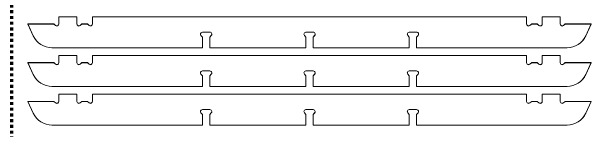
# Model space of a CAD drawing. Header units: inches. Extents: x 0 to 96, y -60 to 51.
# Drawn here: x 0 to 57, y 17 to 28.5 of the extents above; entities that cross this region are included whole.
import ezdxf

# ---------------------------------------------------------------- set-up
doc = ezdxf.new("R2010")
doc.units = ezdxf.units.IN
doc.header["$MEASUREMENT"] = 0
doc.linetypes.add('AI-Linetype-2', pattern=[0.555556, 0.277778, -0.277778])
doc.layers.add('formatting', color=7, linetype='Continuous')
doc.layers.add('full-70', color=7, linetype='Continuous')

# ---------------------------------------------------------------- blocks, each defined once
blk = doc.blocks.new('block 6')
at = {"layer": 'full-70', "color": 7, "lineweight": 15, "true_color": 0xffffff}
blk.add_open_spline([(51.295, 20.473), (51.295, 20.473), (53.045, 20.473), (53.045, 20.473), (53.045, 20.473), (53.045, 19.773), (53.045, 19.773), (53.045, 19.668), (53.13, 19.583), (53.235, 19.583), (53.279, 19.583), (53.323, 19.599), (53.357, 19.628), (53.357, 19.628), (53.53, 19.773), (53.53, 19.773), (53.53, 19.773), (56.045, 19.773), (56.045, 19.773), (56.045, 19.773), (55.511, 18.628), (55.511, 18.628), (55.182, 17.924), (54.475, 17.473), (53.698, 17.473), (53.698, 17.473), (39.145, 17.473), (39.145, 17.473), (39.145, 17.473), (39.145, 18.488), (39.145, 18.488), (39.145, 18.488), (39.29, 18.661), (39.29, 18.661), (39.358, 18.741), (39.347, 18.861), (39.267, 18.929), (39.233, 18.957), (39.189, 18.973), (39.145, 18.973), (39.145, 18.973), (38.445, 18.973), (38.445, 18.973), (38.34, 18.973), (38.255, 18.888), (38.255, 18.783), (38.255, 18.739), (38.27, 18.695), (38.299, 18.661), (38.299, 18.661), (38.445, 18.488), (38.445, 18.488), (38.445, 18.488), (38.445, 17.473), (38.445, 17.473), (38.445, 17.473), (29.145, 17.473), (29.145, 17.473), (29.145, 17.473), (29.145, 18.488), (29.145, 18.488), (29.145, 18.488), (29.29, 18.661), (29.29, 18.661), (29.358, 18.741), (29.347, 18.861), (29.267, 18.929), (29.233, 18.957), (29.189, 18.973), (29.145, 18.973), (29.145, 18.973), (28.445, 18.973), (28.445, 18.973), (28.34, 18.973), (28.255, 18.888), (28.255, 18.783), (28.255, 18.739), (28.27, 18.695), (28.299, 18.661), (28.299, 18.661), (28.445, 18.488), (28.445, 18.488), (28.445, 18.488), (28.445, 17.473), (28.445, 17.473), (28.445, 17.473), (19.145, 17.473), (19.145, 17.473), (19.145, 17.473), (19.145, 18.488), (19.145, 18.488), (19.145, 18.488), (19.29, 18.661), (19.29, 18.661), (19.358, 18.741), (19.347, 18.861), (19.267, 18.929), (19.233, 18.957), (19.189, 18.973), (19.145, 18.973), (19.145, 18.973), (18.445, 18.973), (18.445, 18.973), (18.34, 18.973), (18.255, 18.888), (18.255, 18.783), (18.255, 18.739), (18.27, 18.695), (18.299, 18.661), (18.299, 18.661), (18.445, 18.488), (18.445, 18.488), (18.445, 18.488), (18.445, 17.473), (18.445, 17.473), (18.445, 17.473), (3.891, 17.473), (3.891, 17.473), (3.114, 17.473), (2.407, 17.924), (2.079, 18.628), (2.079, 18.628), (1.545, 19.773), (1.545, 19.773), (1.545, 19.773), (4.059, 19.773), (4.059, 19.773), (4.059, 19.773), (4.233, 19.628), (4.233, 19.628), (4.313, 19.56), (4.433, 19.571), (4.5, 19.651), (4.529, 19.685), (4.545, 19.729), (4.545, 19.773), (4.545, 19.773), (4.545, 20.473), (4.545, 20.473), (4.545, 20.473), (6.295, 20.473), (6.295, 20.473), (6.295, 20.473), (6.295, 19.773), (6.295, 19.773), (6.295, 19.668), (6.38, 19.583), (6.485, 19.583), (6.529, 19.583), (6.573, 19.599), (6.607, 19.628), (6.607, 19.628), (6.78, 19.773), (6.78, 19.773), (6.78, 19.773), (7.309, 19.773), (7.309, 19.773), (7.309, 19.773), (7.483, 19.628), (7.483, 19.628), (7.563, 19.56), (7.683, 19.571), (7.75, 19.651), (7.779, 19.685), (7.795, 19.729), (7.795, 19.773), (7.795, 19.773), (7.795, 20.473), (7.795, 20.473), (7.795, 20.473), (49.795, 20.473), (49.795, 20.473), (49.795, 20.473), (49.795, 19.773), (49.795, 19.773), (49.795, 19.668), (49.88, 19.583), (49.985, 19.583), (50.029, 19.583), (50.073, 19.599), (50.107, 19.628), (50.107, 19.628), (50.28, 19.773), (50.28, 19.773), (50.28, 19.773), (50.809, 19.773), (50.809, 19.773), (50.809, 19.773), (50.983, 19.628), (50.983, 19.628), (51.063, 19.56), (51.183, 19.571), (51.25, 19.651), (51.279, 19.685), (51.295, 19.729), (51.295, 19.773), (51.295, 19.773), (51.295, 20.473), (51.295, 20.473)], degree=3, knots=[0, 0, 0, 0, 1, 1, 1, 2, 2, 2, 3, 3, 3, 4, 4, 4, 5, 5, 5, 6, 6, 6, 7, 7, 7, 8, 8, 8, 9, 9, 9, 10, 10, 10, 11, 11, 11, 12, 12, 12, 13, 13, 13, 14, 14, 14, 15, 15, 15, 16, 16, 16, 17, 17, 17, 18, 18, 18, 19, 19, 19, 20, 20, 20, 21, 21, 21, 22, 22, 22, 23, 23, 23, 24, 24, 24, 25, 25, 25, 26, 26, 26, 27, 27, 27, 28, 28, 28, 29, 29, 29, 30, 30, 30, 31, 31, 31, 32, 32, 32, 33, 33, 33, 34, 34, 34, 35, 35, 35, 36, 36, 36, 37, 37, 37, 38, 38, 38, 39, 39, 39, 40, 40, 40, 41, 41, 41, 42, 42, 42, 43, 43, 43, 44, 44, 44, 45, 45, 45, 46, 46, 46, 47, 47, 47, 48, 48, 48, 49, 49, 49, 50, 50, 50, 51, 51, 51, 52, 52, 52, 53, 53, 53, 54, 54, 54, 55, 55, 55, 56, 56, 56, 57, 57, 57, 58, 58, 58, 59, 59, 59, 60, 60, 60, 61, 61, 61, 62, 62, 62, 63, 63, 63, 64, 64, 64, 65, 65, 65, 66, 66, 66, 66], dxfattribs=at)
blk = doc.blocks.new('block 7')
at = {"layer": 'full-70', "color": 7, "lineweight": 15, "true_color": 0xffffff}
blk.add_open_spline([(51.295, 24.224), (51.295, 24.224), (53.045, 24.224), (53.045, 24.224), (53.045, 24.224), (53.045, 23.524), (53.045, 23.524), (53.045, 23.419), (53.13, 23.334), (53.235, 23.334), (53.279, 23.334), (53.323, 23.35), (53.357, 23.379), (53.357, 23.379), (53.53, 23.524), (53.53, 23.524), (53.53, 23.524), (56.045, 23.524), (56.045, 23.524), (56.045, 23.524), (55.511, 22.379), (55.511, 22.379), (55.182, 21.675), (54.475, 21.224), (53.698, 21.224), (53.698, 21.224), (39.145, 21.224), (39.145, 21.224), (39.145, 21.224), (39.145, 22.239), (39.145, 22.239), (39.145, 22.239), (39.29, 22.412), (39.29, 22.412), (39.358, 22.492), (39.347, 22.612), (39.267, 22.68), (39.233, 22.708), (39.189, 22.724), (39.145, 22.724), (39.145, 22.724), (38.445, 22.724), (38.445, 22.724), (38.34, 22.724), (38.255, 22.639), (38.255, 22.534), (38.255, 22.49), (38.27, 22.446), (38.299, 22.412), (38.299, 22.412), (38.445, 22.239), (38.445, 22.239), (38.445, 22.239), (38.445, 21.224), (38.445, 21.224), (38.445, 21.224), (29.145, 21.224), (29.145, 21.224), (29.145, 21.224), (29.145, 22.239), (29.145, 22.239), (29.145, 22.239), (29.29, 22.412), (29.29, 22.412), (29.358, 22.492), (29.347, 22.612), (29.267, 22.68), (29.233, 22.708), (29.189, 22.724), (29.145, 22.724), (29.145, 22.724), (28.445, 22.724), (28.445, 22.724), (28.34, 22.724), (28.255, 22.639), (28.255, 22.534), (28.255, 22.49), (28.27, 22.446), (28.299, 22.412), (28.299, 22.412), (28.445, 22.239), (28.445, 22.239), (28.445, 22.239), (28.445, 21.224), (28.445, 21.224), (28.445, 21.224), (19.145, 21.224), (19.145, 21.224), (19.145, 21.224), (19.145, 22.239), (19.145, 22.239), (19.145, 22.239), (19.29, 22.412), (19.29, 22.412), (19.358, 22.492), (19.347, 22.612), (19.267, 22.68), (19.233, 22.708), (19.189, 22.724), (19.145, 22.724), (19.145, 22.724), (18.445, 22.724), (18.445, 22.724), (18.34, 22.724), (18.255, 22.639), (18.255, 22.534), (18.255, 22.49), (18.27, 22.446), (18.299, 22.412), (18.299, 22.412), (18.445, 22.239), (18.445, 22.239), (18.445, 22.239), (18.445, 21.224), (18.445, 21.224), (18.445, 21.224), (3.891, 21.224), (3.891, 21.224), (3.114, 21.224), (2.407, 21.675), (2.079, 22.379), (2.079, 22.379), (1.545, 23.524), (1.545, 23.524), (1.545, 23.524), (4.059, 23.524), (4.059, 23.524), (4.059, 23.524), (4.233, 23.379), (4.233, 23.379), (4.313, 23.311), (4.433, 23.322), (4.5, 23.402), (4.529, 23.436), (4.545, 23.48), (4.545, 23.524), (4.545, 23.524), (4.545, 24.224), (4.545, 24.224), (4.545, 24.224), (6.295, 24.224), (6.295, 24.224), (6.295, 24.224), (6.295, 23.524), (6.295, 23.524), (6.295, 23.419), (6.38, 23.334), (6.485, 23.334), (6.529, 23.334), (6.573, 23.35), (6.607, 23.379), (6.607, 23.379), (6.78, 23.524), (6.78, 23.524), (6.78, 23.524), (7.309, 23.524), (7.309, 23.524), (7.309, 23.524), (7.483, 23.379), (7.483, 23.379), (7.563, 23.311), (7.683, 23.322), (7.75, 23.402), (7.779, 23.436), (7.795, 23.48), (7.795, 23.524), (7.795, 23.524), (7.795, 24.224), (7.795, 24.224), (7.795, 24.224), (49.795, 24.224), (49.795, 24.224), (49.795, 24.224), (49.795, 23.524), (49.795, 23.524), (49.795, 23.419), (49.88, 23.334), (49.985, 23.334), (50.029, 23.334), (50.073, 23.35), (50.107, 23.379), (50.107, 23.379), (50.28, 23.524), (50.28, 23.524), (50.28, 23.524), (50.809, 23.524), (50.809, 23.524), (50.809, 23.524), (50.983, 23.379), (50.983, 23.379), (51.063, 23.311), (51.183, 23.322), (51.25, 23.402), (51.279, 23.436), (51.295, 23.48), (51.295, 23.524), (51.295, 23.524), (51.295, 24.224), (51.295, 24.224)], degree=3, knots=[0, 0, 0, 0, 1, 1, 1, 2, 2, 2, 3, 3, 3, 4, 4, 4, 5, 5, 5, 6, 6, 6, 7, 7, 7, 8, 8, 8, 9, 9, 9, 10, 10, 10, 11, 11, 11, 12, 12, 12, 13, 13, 13, 14, 14, 14, 15, 15, 15, 16, 16, 16, 17, 17, 17, 18, 18, 18, 19, 19, 19, 20, 20, 20, 21, 21, 21, 22, 22, 22, 23, 23, 23, 24, 24, 24, 25, 25, 25, 26, 26, 26, 27, 27, 27, 28, 28, 28, 29, 29, 29, 30, 30, 30, 31, 31, 31, 32, 32, 32, 33, 33, 33, 34, 34, 34, 35, 35, 35, 36, 36, 36, 37, 37, 37, 38, 38, 38, 39, 39, 39, 40, 40, 40, 41, 41, 41, 42, 42, 42, 43, 43, 43, 44, 44, 44, 45, 45, 45, 46, 46, 46, 47, 47, 47, 48, 48, 48, 49, 49, 49, 50, 50, 50, 51, 51, 51, 52, 52, 52, 53, 53, 53, 54, 54, 54, 55, 55, 55, 56, 56, 56, 57, 57, 57, 58, 58, 58, 59, 59, 59, 60, 60, 60, 61, 61, 61, 62, 62, 62, 63, 63, 63, 64, 64, 64, 65, 65, 65, 66, 66, 66, 66], dxfattribs=at)
blk = doc.blocks.new('block 8')
at = {"layer": 'full-70', "color": 7, "lineweight": 15, "true_color": 0xffffff}
blk.add_open_spline([(51.295, 27.975), (51.295, 27.975), (53.045, 27.975), (53.045, 27.975), (53.045, 27.975), (53.045, 27.275), (53.045, 27.275), (53.045, 27.17), (53.13, 27.085), (53.235, 27.085), (53.279, 27.085), (53.323, 27.101), (53.357, 27.13), (53.357, 27.13), (53.53, 27.275), (53.53, 27.275), (53.53, 27.275), (56.045, 27.275), (56.045, 27.275), (56.045, 27.275), (55.511, 26.13), (55.511, 26.13), (55.182, 25.426), (54.475, 24.975), (53.698, 24.975), (53.698, 24.975), (39.145, 24.975), (39.145, 24.975), (39.145, 24.975), (39.145, 25.99), (39.145, 25.99), (39.145, 25.99), (39.29, 26.163), (39.29, 26.163), (39.358, 26.243), (39.347, 26.363), (39.267, 26.431), (39.233, 26.459), (39.189, 26.475), (39.145, 26.475), (39.145, 26.475), (38.445, 26.475), (38.445, 26.475), (38.34, 26.475), (38.255, 26.39), (38.255, 26.285), (38.255, 26.241), (38.27, 26.197), (38.299, 26.163), (38.299, 26.163), (38.445, 25.99), (38.445, 25.99), (38.445, 25.99), (38.445, 24.975), (38.445, 24.975), (38.445, 24.975), (29.145, 24.975), (29.145, 24.975), (29.145, 24.975), (29.145, 25.99), (29.145, 25.99), (29.145, 25.99), (29.29, 26.163), (29.29, 26.163), (29.358, 26.243), (29.347, 26.363), (29.267, 26.431), (29.233, 26.459), (29.189, 26.475), (29.145, 26.475), (29.145, 26.475), (28.445, 26.475), (28.445, 26.475), (28.34, 26.475), (28.255, 26.39), (28.255, 26.285), (28.255, 26.241), (28.27, 26.197), (28.299, 26.163), (28.299, 26.163), (28.445, 25.99), (28.445, 25.99), (28.445, 25.99), (28.445, 24.975), (28.445, 24.975), (28.445, 24.975), (19.145, 24.975), (19.145, 24.975), (19.145, 24.975), (19.145, 25.99), (19.145, 25.99), (19.145, 25.99), (19.29, 26.163), (19.29, 26.163), (19.358, 26.243), (19.347, 26.363), (19.267, 26.431), (19.233, 26.459), (19.189, 26.475), (19.145, 26.475), (19.145, 26.475), (18.445, 26.475), (18.445, 26.475), (18.34, 26.475), (18.255, 26.39), (18.255, 26.285), (18.255, 26.241), (18.27, 26.197), (18.299, 26.163), (18.299, 26.163), (18.445, 25.99), (18.445, 25.99), (18.445, 25.99), (18.445, 24.975), (18.445, 24.975), (18.445, 24.975), (3.891, 24.975), (3.891, 24.975), (3.114, 24.975), (2.407, 25.426), (2.079, 26.13), (2.079, 26.13), (1.545, 27.275), (1.545, 27.275), (1.545, 27.275), (4.059, 27.275), (4.059, 27.275), (4.059, 27.275), (4.233, 27.13), (4.233, 27.13), (4.313, 27.062), (4.433, 27.073), (4.5, 27.153), (4.529, 27.187), (4.545, 27.231), (4.545, 27.275), (4.545, 27.275), (4.545, 27.975), (4.545, 27.975), (4.545, 27.975), (6.295, 27.975), (6.295, 27.975), (6.295, 27.975), (6.295, 27.275), (6.295, 27.275), (6.295, 27.17), (6.38, 27.085), (6.485, 27.085), (6.529, 27.085), (6.573, 27.101), (6.607, 27.13), (6.607, 27.13), (6.78, 27.275), (6.78, 27.275), (6.78, 27.275), (7.309, 27.275), (7.309, 27.275), (7.309, 27.275), (7.483, 27.13), (7.483, 27.13), (7.563, 27.062), (7.683, 27.073), (7.75, 27.153), (7.779, 27.187), (7.795, 27.231), (7.795, 27.275), (7.795, 27.275), (7.795, 27.975), (7.795, 27.975), (7.795, 27.975), (49.795, 27.975), (49.795, 27.975), (49.795, 27.975), (49.795, 27.275), (49.795, 27.275), (49.795, 27.17), (49.88, 27.085), (49.985, 27.085), (50.029, 27.085), (50.073, 27.101), (50.107, 27.13), (50.107, 27.13), (50.28, 27.275), (50.28, 27.275), (50.28, 27.275), (50.809, 27.275), (50.809, 27.275), (50.809, 27.275), (50.983, 27.13), (50.983, 27.13), (51.063, 27.062), (51.183, 27.073), (51.25, 27.153), (51.279, 27.187), (51.295, 27.231), (51.295, 27.275), (51.295, 27.275), (51.295, 27.975), (51.295, 27.975)], degree=3, knots=[0, 0, 0, 0, 1, 1, 1, 2, 2, 2, 3, 3, 3, 4, 4, 4, 5, 5, 5, 6, 6, 6, 7, 7, 7, 8, 8, 8, 9, 9, 9, 10, 10, 10, 11, 11, 11, 12, 12, 12, 13, 13, 13, 14, 14, 14, 15, 15, 15, 16, 16, 16, 17, 17, 17, 18, 18, 18, 19, 19, 19, 20, 20, 20, 21, 21, 21, 22, 22, 22, 23, 23, 23, 24, 24, 24, 25, 25, 25, 26, 26, 26, 27, 27, 27, 28, 28, 28, 29, 29, 29, 30, 30, 30, 31, 31, 31, 32, 32, 32, 33, 33, 33, 34, 34, 34, 35, 35, 35, 36, 36, 36, 37, 37, 37, 38, 38, 38, 39, 39, 39, 40, 40, 40, 41, 41, 41, 42, 42, 42, 43, 43, 43, 44, 44, 44, 45, 45, 45, 46, 46, 46, 47, 47, 47, 48, 48, 48, 49, 49, 49, 50, 50, 50, 51, 51, 51, 52, 52, 52, 53, 53, 53, 54, 54, 54, 55, 55, 55, 56, 56, 56, 57, 57, 57, 58, 58, 58, 59, 59, 59, 60, 60, 60, 61, 61, 61, 62, 62, 62, 63, 63, 63, 64, 64, 64, 65, 65, 65, 66, 66, 66, 66], dxfattribs=at)
blk = doc.blocks.new('block 44')
at = {"layer": 'full-70', "color": 7, "lineweight": 15, "true_color": 0xffffff}
blk.add_open_spline([(51.295, 27.975), (51.295, 27.975), (53.045, 27.975), (53.045, 27.975), (53.045, 27.975), (53.045, 27.265), (53.045, 27.265), (53.045, 27.16), (53.13, 27.075), (53.235, 27.075), (53.279, 27.075), (53.323, 27.091), (53.357, 27.12), (53.357, 27.12), (53.53, 27.265), (53.53, 27.265), (53.53, 27.265), (56.045, 27.265), (56.045, 27.265), (56.045, 27.265), (55.515, 26.13), (55.515, 26.13), (55.187, 25.426), (54.48, 24.975), (53.703, 24.975), (53.703, 24.975), (39.15, 24.975), (39.15, 24.975), (39.15, 24.975), (39.15, 25.99), (39.15, 25.99), (39.15, 25.99), (39.295, 26.163), (39.295, 26.163), (39.363, 26.243), (39.352, 26.363), (39.272, 26.431), (39.238, 26.459), (39.194, 26.475), (39.15, 26.475), (39.15, 26.475), (38.44, 26.475), (38.44, 26.475), (38.335, 26.475), (38.25, 26.39), (38.25, 26.285), (38.25, 26.241), (38.265, 26.197), (38.294, 26.163), (38.294, 26.163), (38.44, 25.99), (38.44, 25.99), (38.44, 25.99), (38.44, 24.975), (38.44, 24.975), (38.44, 24.975), (29.15, 24.975), (29.15, 24.975), (29.15, 24.975), (29.15, 25.99), (29.15, 25.99), (29.15, 25.99), (29.295, 26.163), (29.295, 26.163), (29.363, 26.243), (29.352, 26.363), (29.272, 26.431), (29.238, 26.459), (29.194, 26.475), (29.15, 26.475), (29.15, 26.475), (28.44, 26.475), (28.44, 26.475), (28.335, 26.475), (28.25, 26.39), (28.25, 26.285), (28.25, 26.241), (28.265, 26.197), (28.294, 26.163), (28.294, 26.163), (28.44, 25.99), (28.44, 25.99), (28.44, 25.99), (28.44, 24.975), (28.44, 24.975), (28.44, 24.975), (19.15, 24.975), (19.15, 24.975), (19.15, 24.975), (19.15, 25.99), (19.15, 25.99), (19.15, 25.99), (19.295, 26.163), (19.295, 26.163), (19.363, 26.243), (19.352, 26.363), (19.272, 26.431), (19.238, 26.459), (19.194, 26.475), (19.15, 26.475), (19.15, 26.475), (18.44, 26.475), (18.44, 26.475), (18.335, 26.475), (18.25, 26.39), (18.25, 26.285), (18.25, 26.241), (18.265, 26.197), (18.294, 26.163), (18.294, 26.163), (18.44, 25.99), (18.44, 25.99), (18.44, 25.99), (18.44, 24.975), (18.44, 24.975), (18.44, 24.975), (3.887, 24.975), (3.887, 24.975), (3.109, 24.975), (2.403, 25.426), (2.074, 26.13), (2.074, 26.13), (1.545, 27.265), (1.545, 27.265), (1.545, 27.265), (4.059, 27.265), (4.059, 27.265), (4.059, 27.265), (4.233, 27.12), (4.233, 27.12), (4.313, 27.052), (4.433, 27.063), (4.5, 27.143), (4.529, 27.177), (4.545, 27.221), (4.545, 27.265), (4.545, 27.265), (4.545, 27.975), (4.545, 27.975), (4.545, 27.975), (6.295, 27.975), (6.295, 27.975), (6.295, 27.975), (6.295, 27.265), (6.295, 27.265), (6.295, 27.16), (6.38, 27.075), (6.485, 27.075), (6.529, 27.075), (6.573, 27.091), (6.607, 27.12), (6.607, 27.12), (6.78, 27.265), (6.78, 27.265), (6.78, 27.265), (7.309, 27.265), (7.309, 27.265), (7.309, 27.265), (7.483, 27.12), (7.483, 27.12), (7.563, 27.052), (7.683, 27.063), (7.75, 27.143), (7.779, 27.177), (7.795, 27.221), (7.795, 27.265), (7.795, 27.265), (7.795, 27.975), (7.795, 27.975), (7.795, 27.975), (49.795, 27.975), (49.795, 27.975), (49.795, 27.975), (49.795, 27.265), (49.795, 27.265), (49.795, 27.16), (49.88, 27.075), (49.985, 27.075), (50.029, 27.075), (50.073, 27.091), (50.107, 27.12), (50.107, 27.12), (50.28, 27.265), (50.28, 27.265), (50.28, 27.265), (50.809, 27.265), (50.809, 27.265), (50.809, 27.265), (50.983, 27.12), (50.983, 27.12), (51.063, 27.052), (51.183, 27.063), (51.25, 27.143), (51.279, 27.177), (51.295, 27.221), (51.295, 27.265), (51.295, 27.265), (51.295, 27.975), (51.295, 27.975)], degree=3, knots=[0, 0, 0, 0, 1, 1, 1, 2, 2, 2, 3, 3, 3, 4, 4, 4, 5, 5, 5, 6, 6, 6, 7, 7, 7, 8, 8, 8, 9, 9, 9, 10, 10, 10, 11, 11, 11, 12, 12, 12, 13, 13, 13, 14, 14, 14, 15, 15, 15, 16, 16, 16, 17, 17, 17, 18, 18, 18, 19, 19, 19, 20, 20, 20, 21, 21, 21, 22, 22, 22, 23, 23, 23, 24, 24, 24, 25, 25, 25, 26, 26, 26, 27, 27, 27, 28, 28, 28, 29, 29, 29, 30, 30, 30, 31, 31, 31, 32, 32, 32, 33, 33, 33, 34, 34, 34, 35, 35, 35, 36, 36, 36, 37, 37, 37, 38, 38, 38, 39, 39, 39, 40, 40, 40, 41, 41, 41, 42, 42, 42, 43, 43, 43, 44, 44, 44, 45, 45, 45, 46, 46, 46, 47, 47, 47, 48, 48, 48, 49, 49, 49, 50, 50, 50, 51, 51, 51, 52, 52, 52, 53, 53, 53, 54, 54, 54, 55, 55, 55, 56, 56, 56, 57, 57, 57, 58, 58, 58, 59, 59, 59, 60, 60, 60, 61, 61, 61, 62, 62, 62, 63, 63, 63, 64, 64, 64, 65, 65, 65, 66, 66, 66, 66], dxfattribs=at)
blk = doc.blocks.new('block 45')
at = {"layer": 'full-70', "color": 7, "lineweight": 15, "true_color": 0xffffff}
blk.add_open_spline([(51.295, 24.224), (51.295, 24.224), (53.045, 24.224), (53.045, 24.224), (53.045, 24.224), (53.045, 23.514), (53.045, 23.514), (53.045, 23.409), (53.13, 23.324), (53.235, 23.324), (53.279, 23.324), (53.323, 23.34), (53.357, 23.369), (53.357, 23.369), (53.53, 23.514), (53.53, 23.514), (53.53, 23.514), (56.045, 23.514), (56.045, 23.514), (56.045, 23.514), (55.515, 22.379), (55.515, 22.379), (55.187, 21.675), (54.48, 21.224), (53.703, 21.224), (53.703, 21.224), (39.15, 21.224), (39.15, 21.224), (39.15, 21.224), (39.15, 22.239), (39.15, 22.239), (39.15, 22.239), (39.295, 22.412), (39.295, 22.412), (39.363, 22.492), (39.352, 22.612), (39.272, 22.68), (39.238, 22.708), (39.194, 22.724), (39.15, 22.724), (39.15, 22.724), (38.44, 22.724), (38.44, 22.724), (38.335, 22.724), (38.25, 22.639), (38.25, 22.534), (38.25, 22.49), (38.265, 22.446), (38.294, 22.412), (38.294, 22.412), (38.44, 22.239), (38.44, 22.239), (38.44, 22.239), (38.44, 21.224), (38.44, 21.224), (38.44, 21.224), (29.15, 21.224), (29.15, 21.224), (29.15, 21.224), (29.15, 22.239), (29.15, 22.239), (29.15, 22.239), (29.295, 22.412), (29.295, 22.412), (29.363, 22.492), (29.352, 22.612), (29.272, 22.68), (29.238, 22.708), (29.194, 22.724), (29.15, 22.724), (29.15, 22.724), (28.44, 22.724), (28.44, 22.724), (28.335, 22.724), (28.25, 22.639), (28.25, 22.534), (28.25, 22.49), (28.265, 22.446), (28.294, 22.412), (28.294, 22.412), (28.44, 22.239), (28.44, 22.239), (28.44, 22.239), (28.44, 21.224), (28.44, 21.224), (28.44, 21.224), (19.15, 21.224), (19.15, 21.224), (19.15, 21.224), (19.15, 22.239), (19.15, 22.239), (19.15, 22.239), (19.295, 22.412), (19.295, 22.412), (19.363, 22.492), (19.352, 22.612), (19.272, 22.68), (19.238, 22.708), (19.194, 22.724), (19.15, 22.724), (19.15, 22.724), (18.44, 22.724), (18.44, 22.724), (18.335, 22.724), (18.25, 22.639), (18.25, 22.534), (18.25, 22.49), (18.265, 22.446), (18.294, 22.412), (18.294, 22.412), (18.44, 22.239), (18.44, 22.239), (18.44, 22.239), (18.44, 21.224), (18.44, 21.224), (18.44, 21.224), (3.887, 21.224), (3.887, 21.224), (3.109, 21.224), (2.403, 21.675), (2.074, 22.379), (2.074, 22.379), (1.545, 23.514), (1.545, 23.514), (1.545, 23.514), (4.059, 23.514), (4.059, 23.514), (4.059, 23.514), (4.233, 23.369), (4.233, 23.369), (4.313, 23.301), (4.433, 23.312), (4.5, 23.392), (4.529, 23.426), (4.545, 23.47), (4.545, 23.514), (4.545, 23.514), (4.545, 24.224), (4.545, 24.224), (4.545, 24.224), (6.295, 24.224), (6.295, 24.224), (6.295, 24.224), (6.295, 23.514), (6.295, 23.514), (6.295, 23.409), (6.38, 23.324), (6.485, 23.324), (6.529, 23.324), (6.573, 23.34), (6.607, 23.369), (6.607, 23.369), (6.78, 23.514), (6.78, 23.514), (6.78, 23.514), (7.309, 23.514), (7.309, 23.514), (7.309, 23.514), (7.483, 23.369), (7.483, 23.369), (7.563, 23.301), (7.683, 23.312), (7.75, 23.392), (7.779, 23.426), (7.795, 23.47), (7.795, 23.514), (7.795, 23.514), (7.795, 24.224), (7.795, 24.224), (7.795, 24.224), (49.795, 24.224), (49.795, 24.224), (49.795, 24.224), (49.795, 23.514), (49.795, 23.514), (49.795, 23.409), (49.88, 23.324), (49.985, 23.324), (50.029, 23.324), (50.073, 23.34), (50.107, 23.369), (50.107, 23.369), (50.28, 23.514), (50.28, 23.514), (50.28, 23.514), (50.809, 23.514), (50.809, 23.514), (50.809, 23.514), (50.983, 23.369), (50.983, 23.369), (51.063, 23.301), (51.183, 23.312), (51.25, 23.392), (51.279, 23.426), (51.295, 23.47), (51.295, 23.514), (51.295, 23.514), (51.295, 24.224), (51.295, 24.224)], degree=3, knots=[0, 0, 0, 0, 1, 1, 1, 2, 2, 2, 3, 3, 3, 4, 4, 4, 5, 5, 5, 6, 6, 6, 7, 7, 7, 8, 8, 8, 9, 9, 9, 10, 10, 10, 11, 11, 11, 12, 12, 12, 13, 13, 13, 14, 14, 14, 15, 15, 15, 16, 16, 16, 17, 17, 17, 18, 18, 18, 19, 19, 19, 20, 20, 20, 21, 21, 21, 22, 22, 22, 23, 23, 23, 24, 24, 24, 25, 25, 25, 26, 26, 26, 27, 27, 27, 28, 28, 28, 29, 29, 29, 30, 30, 30, 31, 31, 31, 32, 32, 32, 33, 33, 33, 34, 34, 34, 35, 35, 35, 36, 36, 36, 37, 37, 37, 38, 38, 38, 39, 39, 39, 40, 40, 40, 41, 41, 41, 42, 42, 42, 43, 43, 43, 44, 44, 44, 45, 45, 45, 46, 46, 46, 47, 47, 47, 48, 48, 48, 49, 49, 49, 50, 50, 50, 51, 51, 51, 52, 52, 52, 53, 53, 53, 54, 54, 54, 55, 55, 55, 56, 56, 56, 57, 57, 57, 58, 58, 58, 59, 59, 59, 60, 60, 60, 61, 61, 61, 62, 62, 62, 63, 63, 63, 64, 64, 64, 65, 65, 65, 66, 66, 66, 66], dxfattribs=at)
blk = doc.blocks.new('block 46')
at = {"layer": 'full-70', "color": 7, "lineweight": 15, "true_color": 0xffffff}
blk.add_open_spline([(51.295, 20.473), (51.295, 20.473), (53.045, 20.473), (53.045, 20.473), (53.045, 20.473), (53.045, 19.763), (53.045, 19.763), (53.045, 19.658), (53.13, 19.573), (53.235, 19.573), (53.279, 19.573), (53.323, 19.589), (53.357, 19.618), (53.357, 19.618), (53.53, 19.763), (53.53, 19.763), (53.53, 19.763), (56.045, 19.763), (56.045, 19.763), (56.045, 19.763), (55.515, 18.628), (55.515, 18.628), (55.187, 17.924), (54.48, 17.473), (53.703, 17.473), (53.703, 17.473), (39.15, 17.473), (39.15, 17.473), (39.15, 17.473), (39.15, 18.488), (39.15, 18.488), (39.15, 18.488), (39.295, 18.661), (39.295, 18.661), (39.363, 18.741), (39.352, 18.861), (39.272, 18.929), (39.238, 18.957), (39.194, 18.973), (39.15, 18.973), (39.15, 18.973), (38.44, 18.973), (38.44, 18.973), (38.335, 18.973), (38.25, 18.888), (38.25, 18.783), (38.25, 18.739), (38.265, 18.695), (38.294, 18.661), (38.294, 18.661), (38.44, 18.488), (38.44, 18.488), (38.44, 18.488), (38.44, 17.473), (38.44, 17.473), (38.44, 17.473), (29.15, 17.473), (29.15, 17.473), (29.15, 17.473), (29.15, 18.488), (29.15, 18.488), (29.15, 18.488), (29.295, 18.661), (29.295, 18.661), (29.363, 18.741), (29.352, 18.861), (29.272, 18.929), (29.238, 18.957), (29.194, 18.973), (29.15, 18.973), (29.15, 18.973), (28.44, 18.973), (28.44, 18.973), (28.335, 18.973), (28.25, 18.888), (28.25, 18.783), (28.25, 18.739), (28.265, 18.695), (28.294, 18.661), (28.294, 18.661), (28.44, 18.488), (28.44, 18.488), (28.44, 18.488), (28.44, 17.473), (28.44, 17.473), (28.44, 17.473), (19.15, 17.473), (19.15, 17.473), (19.15, 17.473), (19.15, 18.488), (19.15, 18.488), (19.15, 18.488), (19.295, 18.661), (19.295, 18.661), (19.363, 18.741), (19.352, 18.861), (19.272, 18.929), (19.238, 18.957), (19.194, 18.973), (19.15, 18.973), (19.15, 18.973), (18.44, 18.973), (18.44, 18.973), (18.335, 18.973), (18.25, 18.888), (18.25, 18.783), (18.25, 18.739), (18.265, 18.695), (18.294, 18.661), (18.294, 18.661), (18.44, 18.488), (18.44, 18.488), (18.44, 18.488), (18.44, 17.473), (18.44, 17.473), (18.44, 17.473), (3.887, 17.473), (3.887, 17.473), (3.109, 17.473), (2.403, 17.924), (2.074, 18.628), (2.074, 18.628), (1.545, 19.763), (1.545, 19.763), (1.545, 19.763), (4.059, 19.763), (4.059, 19.763), (4.059, 19.763), (4.233, 19.618), (4.233, 19.618), (4.313, 19.55), (4.433, 19.561), (4.5, 19.641), (4.529, 19.675), (4.545, 19.719), (4.545, 19.763), (4.545, 19.763), (4.545, 20.473), (4.545, 20.473), (4.545, 20.473), (6.295, 20.473), (6.295, 20.473), (6.295, 20.473), (6.295, 19.763), (6.295, 19.763), (6.295, 19.658), (6.38, 19.573), (6.485, 19.573), (6.529, 19.573), (6.573, 19.589), (6.607, 19.618), (6.607, 19.618), (6.78, 19.763), (6.78, 19.763), (6.78, 19.763), (7.309, 19.763), (7.309, 19.763), (7.309, 19.763), (7.483, 19.618), (7.483, 19.618), (7.563, 19.55), (7.683, 19.561), (7.75, 19.641), (7.779, 19.675), (7.795, 19.719), (7.795, 19.763), (7.795, 19.763), (7.795, 20.473), (7.795, 20.473), (7.795, 20.473), (49.795, 20.473), (49.795, 20.473), (49.795, 20.473), (49.795, 19.763), (49.795, 19.763), (49.795, 19.658), (49.88, 19.573), (49.985, 19.573), (50.029, 19.573), (50.073, 19.589), (50.107, 19.618), (50.107, 19.618), (50.28, 19.763), (50.28, 19.763), (50.28, 19.763), (50.809, 19.763), (50.809, 19.763), (50.809, 19.763), (50.983, 19.618), (50.983, 19.618), (51.063, 19.55), (51.183, 19.561), (51.25, 19.641), (51.279, 19.675), (51.295, 19.719), (51.295, 19.763), (51.295, 19.763), (51.295, 20.473), (51.295, 20.473)], degree=3, knots=[0, 0, 0, 0, 1, 1, 1, 2, 2, 2, 3, 3, 3, 4, 4, 4, 5, 5, 5, 6, 6, 6, 7, 7, 7, 8, 8, 8, 9, 9, 9, 10, 10, 10, 11, 11, 11, 12, 12, 12, 13, 13, 13, 14, 14, 14, 15, 15, 15, 16, 16, 16, 17, 17, 17, 18, 18, 18, 19, 19, 19, 20, 20, 20, 21, 21, 21, 22, 22, 22, 23, 23, 23, 24, 24, 24, 25, 25, 25, 26, 26, 26, 27, 27, 27, 28, 28, 28, 29, 29, 29, 30, 30, 30, 31, 31, 31, 32, 32, 32, 33, 33, 33, 34, 34, 34, 35, 35, 35, 36, 36, 36, 37, 37, 37, 38, 38, 38, 39, 39, 39, 40, 40, 40, 41, 41, 41, 42, 42, 42, 43, 43, 43, 44, 44, 44, 45, 45, 45, 46, 46, 46, 47, 47, 47, 48, 48, 48, 49, 49, 49, 50, 50, 50, 51, 51, 51, 52, 52, 52, 53, 53, 53, 54, 54, 54, 55, 55, 55, 56, 56, 56, 57, 57, 57, 58, 58, 58, 59, 59, 59, 60, 60, 60, 61, 61, 61, 62, 62, 62, 63, 63, 63, 64, 64, 64, 65, 65, 65, 66, 66, 66, 66], dxfattribs=at)

msp = doc.modelspace()

# ---------------------------------------------------------------- linework, layer by layer
at = {"layer": 'formatting', "color": 7, "linetype": 'AI-Linetype-2', "lineweight": 158, "true_color": 0xffffff}
msp.add_lwpolyline([(96, 3.319), (0, 3.319), (0, 51.319), (96, 51.319), (96, 3.319)], dxfattribs=at)

# ---------------------------------------------------------------- block references
at = {"layer": 'full-70'}
for name in ['block 8', 'block 44', 'block 7', 'block 45', 'block 6', 'block 46']:
    msp.add_blockref(name, (0, 0), dxfattribs=at)

doc.saveas('drawing.dxf')
